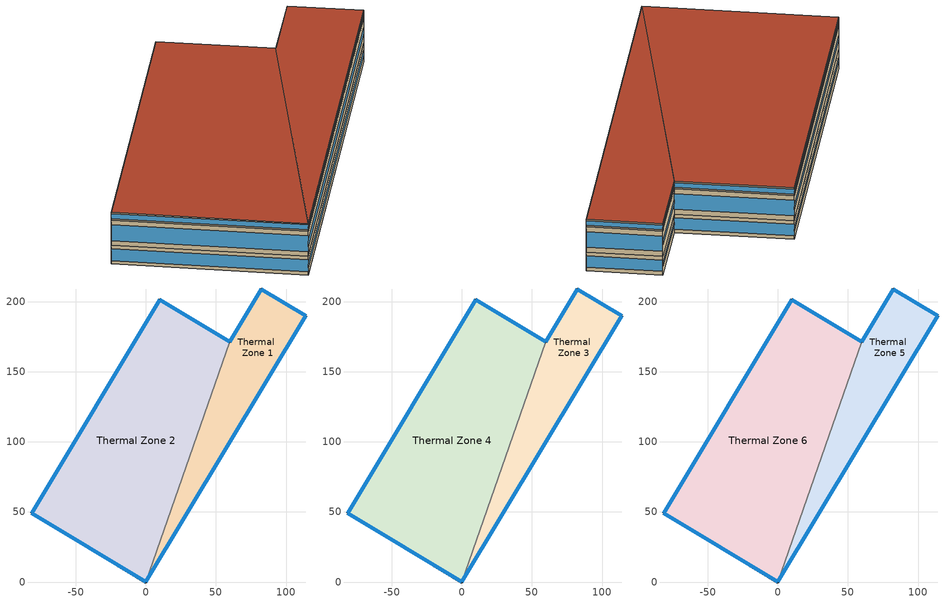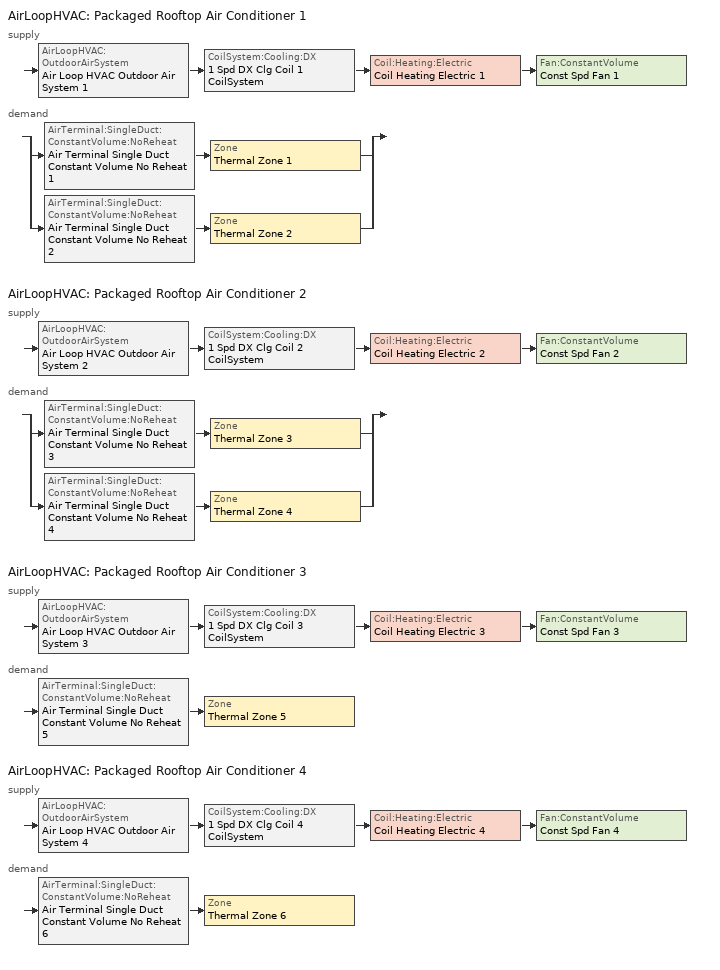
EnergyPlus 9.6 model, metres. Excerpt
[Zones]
Thermal Zone 1
 floor ground (ExtSlabCarpet): 0,0 59.74,171.3 82.41,209.02 114.14,189.96 z0
 wall outside (Ext Wall): 0,0 114.14,189.96 82.41,209.02 59.74,171.3 z0:10.1
 wall to Thermal Zone 2 (Interior Wall): 59.74,171.3 0,0 z0:10.1
 window (Ext Window): 114.13,189.96 82.41,209.02 z1.97:8.13; 82.4,209.01 59.74,171.31 z4.34:5.76; 0.01,0.01 114.13,189.95 z3.89:6.21
Thermal Zone 2
 floor ground (ExtSlabCarpet): 9.99,201.19 59.74,171.3 0,0 -81.48,48.96 z0
 wall outside (Ext Wall): 59.74,171.3 9.99,201.19 -81.48,48.96 0,0 z0:10.1
 window (Ext Window): 59.73,171.3 10,201.19 z1.97:8.13; 9.98,201.18 -81.48,48.97 z4.34:5.76; -81.47,48.95 -0.01,0.01 z1.82:8.28
Thermal Zone 3
 floor to Thermal Zone 1 (Interior Floor): 0,0 59.74,171.3 82.41,209.02 114.14,189.96 z10.1
 wall outside (Ext Wall): 0,0 114.14,189.96 82.41,209.02 59.74,171.3 z10.1:23.79
 wall to Thermal Zone 4 (Interior Wall): 59.74,171.3 0,0 z10.1:23.79
 window (Ext Window): 114.13,189.96 82.41,209.02 z12.77:21.12; 82.4,209.01 59.74,171.31 z15.99:17.9; 0.01,0.01 114.13,189.95 z15.37:18.52
Thermal Zone 4
 floor to Thermal Zone 2 (Interior Floor): 0,0 -81.48,48.96 9.99,201.19 59.74,171.3 z10.1
 wall outside (Ext Wall): 59.74,171.3 9.99,201.19 -81.48,48.96 0,0 z10.1:23.79
 window (Ext Window): 59.73,171.3 10,201.19 z12.77:21.12; 9.98,201.18 -81.48,48.97 z15.99:17.9; -81.47,48.95 -0.01,0.01 z12.56:21.33
Thermal Zone 5
 floor to Thermal Zone 3 (Interior Floor): 0,0 59.74,171.3 82.41,209.02 114.14,189.96 z23.79
 wall outside (Ext Wall): 0,0 114.14,189.96 82.41,209.02 59.74,171.3 z23.79:27.89
 wall to Thermal Zone 6 (Interior Wall): 59.74,171.3 0,0 z23.79:27.89
 window (Ext Window): 114.13,189.96 82.41,209.02 z24.59:27.09; 82.4,209.01 59.74,171.31 z25.55:26.13; 0.01,0.01 114.13,189.95 z25.37:26.31
 roof outside (Ext Roof): 0,0 114.14,189.96 82.41,209.02 59.74,171.3 z27.89
Thermal Zone 6
 floor to Thermal Zone 4 (Interior Floor): 0,0 -81.48,48.96 9.99,201.19 59.74,171.3 z23.79
 wall outside (Ext Wall): 59.74,171.3 9.99,201.19 -81.48,48.96 0,0 z23.79:27.89
 window (Ext Window): 59.73,171.3 10,201.19 z24.59:27.09; 9.98,201.18 -81.48,48.97 z25.55:26.13; -81.47,48.95 -0.01,0.01 z24.53:27.15
 roof outside (Ext Roof): 0,0 59.74,171.3 9.99,201.19 -81.48,48.96 z27.89
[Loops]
AirLoopHVAC 'Packaged Rooftop Air Conditioner 1'
 supply: AirLoopHVAC:OutdoorAirSystem 'Air Loop HVAC Outdoor Air System 1' > CoilSystem:Cooling:DX '1 Spd DX Clg Coil 1 CoilSystem' > Coil:Heating:Electric 'Coil Heating Electric 1' > Fan:ConstantVolume 'Const Spd Fan 1'
 demand: split
  | AirTerminal:SingleDuct:ConstantVolume:NoReheat 'Air Terminal Single Duct Constant Volume No Reheat 1' > Zone 'Thermal Zone 1'
  | AirTerminal:SingleDuct:ConstantVolume:NoReheat 'Air Terminal Single Duct Constant Volume No Reheat 2' > Zone 'Thermal Zone 2'
AirLoopHVAC 'Packaged Rooftop Air Conditioner 2'
 supply: AirLoopHVAC:OutdoorAirSystem 'Air Loop HVAC Outdoor Air System 2' > CoilSystem:Cooling:DX '1 Spd DX Clg Coil 2 CoilSystem' > Coil:Heating:Electric 'Coil Heating Electric 2' > Fan:ConstantVolume 'Const Spd Fan 2'
 demand: split
  | AirTerminal:SingleDuct:ConstantVolume:NoReheat 'Air Terminal Single Duct Constant Volume No Reheat 3' > Zone 'Thermal Zone 3'
  | AirTerminal:SingleDuct:ConstantVolume:NoReheat 'Air Terminal Single Duct Constant Volume No Reheat 4' > Zone 'Thermal Zone 4'
AirLoopHVAC 'Packaged Rooftop Air Conditioner 3'
 supply: AirLoopHVAC:OutdoorAirSystem 'Air Loop HVAC Outdoor Air System 3' > CoilSystem:Cooling:DX '1 Spd DX Clg Coil 3 CoilSystem' > Coil:Heating:Electric 'Coil Heating Electric 3' > Fan:ConstantVolume 'Const Spd Fan 3'
 demand: AirTerminal:SingleDuct:ConstantVolume:NoReheat 'Air Terminal Single Duct Constant Volume No Reheat 5' > Zone 'Thermal Zone 5'
AirLoopHVAC 'Packaged Rooftop Air Conditioner 4'
 supply: AirLoopHVAC:OutdoorAirSystem 'Air Loop HVAC Outdoor Air System 4' > CoilSystem:Cooling:DX '1 Spd DX Clg Coil 4 CoilSystem' > Coil:Heating:Electric 'Coil Heating Electric 4' > Fan:ConstantVolume 'Const Spd Fan 4'
 demand: AirTerminal:SingleDuct:ConstantVolume:NoReheat 'Air Terminal Single Duct Constant Volume No Reheat 6' > Zone 'Thermal Zone 6'
[Building]
Building 1: North Axis {deg}=-0
[Site:Location]
Washington Dc Dulles IntL Ar: Latitude {deg}=38.98; Longitude {deg}=-77.47; Time Zone {hr}=-5; Elevation {m}=82
[SizingPeriod:DesignDay] Day of Month=21; Dry-Bulb Temperature Range Modifier Type=DefaultMultipliers; Barometric Pressure {Pa}=86790; Rain Indicator=No; Snow Indicator=No; Daylight Saving Time Indicator=No; Begin Environment Reset Mode=FullResetAtBeginEnvironment
Name | Month | Day Type | Maximum Dry-Bulb Temperature {C} | Daily Dry-Bulb Temperature Range {deltaC} | Humidity Condition Type | Wetbulb or DewPoint at Maximum Dry-Bulb {C} | Wind Speed {m/s} | Wind Direction {deg} | Solar Model Indicator | ASHRAE Clear Sky Optical Depth for Beam Irradiance (taub) | ASHRAE Clear Sky Optical Depth for Diffuse Irradiance (taud) | Enthalpy at Maximum Dry-Bulb {J/kg} | Sky Clearness
SALT-LAKE-CITY-IAP Ann Clg .4% Condns DB=>MWB | 7 | SummerDesignDay | 36.5 | 14.4 | Wetbulb | 17.1 | 5 | 340 | ASHRAETau | 0.339 | 2.366
SALT-LAKE-CITY-IAP Ann Clg .4% Condns DP=>MDB | 7 | SummerDesignDay | 22.5 | 14.4 | Dewpoint | 15.6 | 5 | 340 | ASHRAETau | 0.339 | 2.366
SALT-LAKE-CITY-IAP Ann Clg .4% Condns Enth=>MDB | 7 | SummerDesignDay | 30.8 | 14.4 | Enthalpy |  | 5 | 340 | ASHRAETau | 0.339 | 2.366 | 59300
SALT-LAKE-CITY-IAP Ann Clg .4% Condns WB=>MDB | 7 | SummerDesignDay | 31.2 | 14.4 | Wetbulb | 19 | 5 | 340 | ASHRAETau | 0.339 | 2.366
SALT-LAKE-CITY-IAP Ann Htg 99.6% Condns DB | 1 | WinterDesignDay | -12.4 | 0 | Wetbulb | -12.4 | 2.6 | 140 | ASHRAEClearSky |  |  |  | 0
SALT-LAKE-CITY-IAP Ann Htg Wind 99.6% Condns WS=>MCDB | 1 | WinterDesignDay | 6.8 | 0 | Wetbulb | 6.8 | 12.4 | 140 | ASHRAEClearSky |  |  |  | 0
SALT-LAKE-CITY-IAP Ann Hum_n 99.6% Condns DP=>MCDB | 1 | WinterDesignDay | -10.7 | 0 | Dewpoint | -16.2 | 2.6 | 140 | ASHRAEClearSky |  |  |  | 0
[Material] Thermal Absorptance=0.9
Name | Roughness | Thickness m | Conductivity W/m-K | Density kg/m3 | Specific Heat J/kg-K | Solar Absorptance | Visible Absorptance
wall concrete | MediumRough | 0.398 | 0.5 | 2243 | 837 | 0.65 | 0.65
roof concrete | MediumRough | 0.401 | 0.5 | 2243 | 837 | 0.65 | 0.65
Wall Insulation [37] | MediumRough | 0.0681 | 0.0432 | 91 | 837 | 0.5 | 0.5
Roof Insulation [25] | MediumRough | 0.263 | 0.049 | 265 | 836.8 | 0.7 | 0.7
F16 Acoustic tile | MediumSmooth | 0.0191 | 0.06 | 368 | 590 | 0.3 | 0.3
M11 100mm lightweight concrete | MediumRough | 0.1016 | 0.53 | 1280 | 840 | 0.5 | 0.5
MAT-CC05 4 HW CONCRETE | Rough | 0.1016 | 1.311 | 2240 | 836.8 | 0.85 | 0.85
G01a 19mm gypsum board | MediumSmooth | 0.019 | 0.16 | 800 | 1090 | 0.4 | 0.4
[Material:AirGap]
Name | Thermal Resistance m2-K/W
F04 Wall air space resistance | 0.15
F05 Ceiling air space resistance | 0.18
[Material:NoMass]
CP02 CARPET PAD: Roughness=Smooth; Thermal Resistance m2-K/W=0.1; Thermal Absorptance=0.9; Solar Absorptance=0.8; Visible Absorptance=0.8
[WindowMaterial:SimpleGlazingSystem]
Window Material Simple Glazing System: U-Factor W/m2-K=1.51; Solar Heat Gain Coefficient=0.25
[Construction]
Ext Roof: roof concrete, Roof Insulation [25]
Ext Wall: wall concrete, Wall Insulation [37]
Ext Window: Window Material Simple Glazing System
ExtSlabCarpet: MAT-CC05 4 HW CONCRETE, CP02 CARPET PAD
Interior Floor: F16 Acoustic tile, F05 Ceiling air space resistance, M11 100mm lightweight concrete
Interior Wall: G01a 19mm gypsum board, F04 Wall air space resistance, G01a 19mm gypsum board
[Zone]
Thermal Zone 1; Thermal Zone 2: 301, 0, 0, 0, , 1, , , , , , Yes
Thermal Zone 3; Thermal Zone 4: 301, 0, 0, 10.1, , 1, , , , , , Yes
Thermal Zone 5; Thermal Zone 6: 301, 0, 0, 23.79, , 1, , , , , , Yes
[Controller:MechanicalVentilation] Availability Schedule=Always On Discrete; Demand Controlled Ventilation=No; System Outdoor Air Method=ZoneSum
Name | Zone or ZoneList Name 1 | Design Specification Outdoor Air Object Name 1 | Zone or ZoneList Name 2 | Design Specification Outdoor Air Object Name 2
Controller Mechanical Ventilation 1 | Thermal Zone 1 | Ventilation 1 | Thermal Zone 2 | Ventilation 2
Controller Mechanical Ventilation 2 | Thermal Zone 3 | Ventilation 3 | Thermal Zone 4 | Ventilation 4
Controller Mechanical Ventilation 3 | Thermal Zone 5 | Ventilation 5
Controller Mechanical Ventilation 4 | Thermal Zone 6 | Ventilation 6
[AirLoopHVAC] Design Supply Air Flow Rate m3/s=AutoSize; Design Return Air Flow Fraction of Supply Air Flow=1
Packaged Rooftop Air Conditioner 1; Packaged Rooftop Air Conditioner 2; Packaged Rooftop Air Conditioner 3; Packaged Rooftop Air Conditioner 4
[Sizing:System] Type of Load to Size On=Sensible; Design Outdoor Air Flow Rate m3/s=Autosize; Central Heating Maximum System Air Flow Ratio=0.3; Preheat Design Temperature C=7; Preheat Design Humidity Ratio kgWater/kgDryAir=0.008; Precool Design Temperature C=12.8; Precool Design Humidity Ratio kgWater/kgDryAir=0.008; Type of Zone Sum to Use=NonCoincident; 100% Outdoor Air in Cooling=Yes; 100% Outdoor Air in Heating=Yes; Central Cooling Design Supply Air Humidity Ratio kgWater/kgDryAir=0.0085; Central Heating Design Supply Air Humidity Ratio kgWater/kgDryAir=0.008; Cooling Supply Air Flow Rate Method=DesignDay; Cooling Supply Air Flow Rate m3/s=0; Cooling Supply Air Flow Rate Per Floor Area m3/s-m2=0.00996765; Cooling Fraction of Autosized Cooling Supply Air Flow Rate=1; Cooling Supply Air Flow Rate Per Unit Cooling Capacity m3/s-W=3.94755e-05; Heating Supply Air Flow Rate Method=DesignDay; Heating Supply Air Flow Rate m3/s=0; Heating Supply Air Flow Rate Per Floor Area m3/s-m2=0.00996765; Heating Fraction of Autosized Heating Supply Air Flow Rate=1; Heating Fraction of Autosized Cooling Supply Air Flow Rate=1; Heating Supply Air Flow Rate Per Unit Heating Capacity m3/s-W=3.15882e-05; System Outdoor Air Method=ZoneSum; Zone Maximum Outdoor Air Fraction dimensionless=1; Cooling Design Capacity Method=CoolingDesignCapacity; Cooling Design Capacity W=Autosize; Cooling Design Capacity Per Floor Area W/m2=234.7; Fraction of Autosized Cooling Design Capacity=1; Heating Design Capacity Method=HeatingDesignCapacity; Heating Design Capacity W=Autosize; Heating Design Capacity Per Floor Area W/m2=157; Fraction of Autosized Heating Design Capacity=1; Central Cooling Capacity Control Method=OnOff; Occupant Diversity=Autosize
Name | Central Cooling Design Supply Air Temperature C | Central Heating Design Supply Air Temperature C
Packaged Rooftop Air Conditioner 1 | 14.3 | 40.7
Packaged Rooftop Air Conditioner 2 | 18.6 | 49
Packaged Rooftop Air Conditioner 3 | 18.7 | 44.7
Packaged Rooftop Air Conditioner 4 | 16.4 | 43.1
[AvailabilityManager:Scheduled] Schedule=Always On Discrete
Packaged Rooftop Air Conditioner 1 Availability Manager; Air Loop HVAC Outdoor Air System 1 Availability Manager; Packaged Rooftop Air Conditioner 2 Availability Manager; Air Loop HVAC Outdoor Air System 2 Availability Manager; Packaged Rooftop Air Conditioner 3 Availability Manager; Air Loop HVAC Outdoor Air System 3 Availability Manager; Packaged Rooftop Air Conditioner 4 Availability Manager; Air Loop HVAC Outdoor Air System 4 Availability Manager
[Controller:OutdoorAir] Minimum Outdoor Air Flow Rate m3/s=0; Maximum Outdoor Air Flow Rate m3/s=Autosize; Economizer Control Action Type=ModulateFlow; Economizer Maximum Limit Dry-Bulb Temperature C=28; Economizer Maximum Limit Enthalpy J/kg=64000; Economizer Minimum Limit Dry-Bulb Temperature C=-100; Lockout Type=NoLockout; Minimum Limit Type=FixedMinimum; High Humidity Control=No; Control High Indoor Humidity Based on Outdoor Humidity Ratio=Yes; Heat Recovery Bypass Control Type=BypassWhenWithinEconomizerLimits
Name | Economizer Control Type | Mechanical Ventilation Controller
Controller Outdoor Air 1 | DifferentialDryBulb | Controller Mechanical Ventilation 1
Controller Outdoor Air 2 | NoEconomizer | Controller Mechanical Ventilation 2
Controller Outdoor Air 3 | DifferentialEnthalpy | Controller Mechanical Ventilation 3
Controller Outdoor Air 4 | DifferentialEnthalpy | Controller Mechanical Ventilation 4
[SetpointManager:MixedAir] Control Variable=Temperature
Name | Setpoint Node or NodeList
Node Air Deck Mixed 1 OS Default SPM | Node Air Deck Mixed 1
Node Air Deck Cooling 1 OS Default SPM | Node Air Deck Cooling 1
Node Air Deck Heating 1 OS Default SPM | Node Air Deck Heating 1
Node Air Deck Mixed 2 OS Default SPM | Node Air Deck Mixed 2
Node Air Deck Cooling 2 OS Default SPM | Node Air Deck Cooling 2
Node Air Deck Heating 2 OS Default SPM | Node Air Deck Heating 2
Node Air Deck Mixed 3 OS Default SPM | Node Air Deck Mixed 3
Node Air Deck Cooling 3 OS Default SPM | Node Air Deck Cooling 3
Node Air Deck Heating 3 OS Default SPM | Node Air Deck Heating 3
Node Air Deck Mixed 4 OS Default SPM | Node Air Deck Mixed 4
Node Air Deck Cooling 4 OS Default SPM | Node Air Deck Cooling 4
Node Air Deck Heating 4 OS Default SPM | Node Air Deck Heating 4
[CoilSystem:Cooling:DX] Availability Schedule=Always On Discrete hvac_library
Name | Cooling Coil
1 Spd DX Clg Coil 1 CoilSystem | 1 Spd DX Clg Coil 1
1 Spd DX Clg Coil 2 CoilSystem | 1 Spd DX Clg Coil 2
1 Spd DX Clg Coil 3 CoilSystem | 1 Spd DX Clg Coil 3
1 Spd DX Clg Coil 4 CoilSystem | 1 Spd DX Clg Coil 4
[Coil:Cooling:DX:SingleSpeed] Availability Schedule=Always On Discrete hvac_library; Gross Rated Sensible Heat Ratio=Autosize; Rated Air Flow Rate m3/s=Autosize; Rated Evaporator Fan Power Per Volume Flow Rate W/(m3/s)=773.3; Total Cooling Capacity Function of Temperature Curve=OS:Curve:Biquadratic 1; Total Cooling Capacity Function of Flow Fraction Curve=OS:Curve:Quadratic 1; Energy Input Ratio Function of Temperature Curve=OS:Curve:Biquadratic 2; Energy Input Ratio Function of Flow Fraction Curve=OS:Curve:Quadratic 2; Part Load Fraction Correlation Curve=OS:Curve:Quadratic 3; Minimum Outdoor Dry-Bulb Temperature for Compressor Operation C=-25; Condenser Type=AirCooled; Evaporative Condenser Effectiveness=0; Evaporative Condenser Air Flow Rate m3/s=Autosize; Evaporative Condenser Pump Rated Power Consumption W=Autosize; Crankcase Heater Capacity W=0; Maximum Outdoor Dry-Bulb Temperature for Crankcase Heater Operation C=0; Basin Heater Capacity W/K=0; Basin Heater Setpoint Temperature C=10
Name | Gross Rated Total Cooling Capacity W | Gross Rated Cooling COP W/W
1 Spd DX Clg Coil 1 | 41378 | 3.8
1 Spd DX Clg Coil 2 | Autosize | 3.96
1 Spd DX Clg Coil 3 | Autosize | 5.47
1 Spd DX Clg Coil 4 | 32141 | 4.89
[Coil:Heating:Electric] Availability Schedule=Always On Discrete hvac_library
Name | Efficiency | Nominal Capacity W
Coil Heating Electric 1 | 0.75 | Autosize
Coil Heating Electric 2 | 0.87 | 36963
Coil Heating Electric 3 | 0.78 | Autosize
Coil Heating Electric 4 | 0.68 | Autosize
[Fan:ConstantVolume] Availability Schedule=Always On Discrete; Motor Efficiency=0.9; Motor In Airstream Fraction=1
Name | Fan Total Efficiency | Pressure Rise Pa | Maximum Flow Rate m3/s
Const Spd Fan 1 | 0.78 | 1770 | Autosize
Const Spd Fan 2 | 0.64 | 1536 | 130.08
Const Spd Fan 3 | 0.88 | 1140 | Autosize
Const Spd Fan 4 | 0.61 | 1160 | 5.26
[SetpointManager:Scheduled] Control Variable=Temperature
Name | Schedule | Setpoint Node or NodeList
Setpoint Manager Scheduled Air Duck 1 | Deck_Temperature 1 | Node Air Deck Supply 1
Setpoint Manager Scheduled Air Duck 2 | Deck_Temperature 2 | Node Air Deck Supply 2
Setpoint Manager Scheduled Air Duck 3 | Deck_Temperature 3 | Node Air Deck Supply 3
Setpoint Manager Scheduled Air Duck 4 | Deck_Temperature 4 | Node Air Deck Supply 4
[ZoneControl:Thermostat] Temperature Difference Between Cutout And Setpoint deltaC=0
Name | Zone or ZoneList | Control Type Schedule | Control 1
Thermal Zone 1 Thermostat | Thermal Zone 1 | Thermal Zone 1 Thermostat Schedule | Thermostat Setpoint Dual Setpoint 1
Thermal Zone 2 Thermostat | Thermal Zone 2 | Thermal Zone 2 Thermostat Schedule | Thermostat Setpoint Dual Setpoint 2
Thermal Zone 3 Thermostat | Thermal Zone 3 | Thermal Zone 3 Thermostat Schedule | Thermostat Setpoint Dual Setpoint 3
Thermal Zone 4 Thermostat | Thermal Zone 4 | Thermal Zone 4 Thermostat Schedule | Thermostat Setpoint Dual Setpoint 4
Thermal Zone 5 Thermostat | Thermal Zone 5 | Thermal Zone 5 Thermostat Schedule | Thermostat Setpoint Dual Setpoint 5
Thermal Zone 6 Thermostat | Thermal Zone 6 | Thermal Zone 6 Thermostat Schedule | Thermostat Setpoint Dual Setpoint 6
[ThermostatSetpoint:DualSetpoint]
Name | Heating Setpoint Temperature Schedule | Cooling Setpoint Temperature Schedule
Thermostat Setpoint Dual Setpoint 1 | HtgSetp 1 | ClgSetp 1
Thermostat Setpoint Dual Setpoint 2 | HtgSetp 2 | ClgSetp 2
Thermostat Setpoint Dual Setpoint 3 | HtgSetp 3 | ClgSetp 3
Thermostat Setpoint Dual Setpoint 4 | HtgSetp 4 | ClgSetp 4
Thermostat Setpoint Dual Setpoint 5 | HtgSetp 5 | ClgSetp 5
Thermostat Setpoint Dual Setpoint 6 | HtgSetp 6 | ClgSetp 6
[AirTerminal:SingleDuct:ConstantVolume:NoReheat] Availability Schedule=Always On Discrete; Maximum Air Flow Rate m3/s=AutoSize
Air Terminal Single Duct Constant Volume No Reheat 1; Air Terminal Single Duct Constant Volume No Reheat 2; Air Terminal Single Duct Constant Volume No Reheat 3; Air Terminal Single Duct Constant Volume No Reheat 4; Air Terminal Single Duct Constant Volume No Reheat 5; Air Terminal Single Duct Constant Volume No Reheat 6
[Zone equipment]
Thermal Zone 1: Air Terminal Single Duct Constant Volume No Reheat 1
Thermal Zone 2: Air Terminal Single Duct Constant Volume No Reheat 2
Thermal Zone 3: Air Terminal Single Duct Constant Volume No Reheat 3
Thermal Zone 4: Air Terminal Single Duct Constant Volume No Reheat 4
Thermal Zone 5: Air Terminal Single Duct Constant Volume No Reheat 5
Thermal Zone 6: Air Terminal Single Duct Constant Volume No Reheat 6
[Sizing:Zone] Zone Cooling Design Supply Air Temperature Input Method=SupplyAirTemperature; Zone Cooling Design Supply Air Temperature Difference deltaC=11.11; Zone Heating Design Supply Air Temperature Input Method=SupplyAirTemperature; Zone Heating Design Supply Air Temperature Difference deltaC=11.11; Zone Cooling Design Supply Air Humidity Ratio kgWater/kgDryAir=0.0085; Zone Heating Design Supply Air Humidity Ratio kgWater/kgDryAir=0.008; Cooling Design Air Flow Method=DesignDay; Cooling Design Air Flow Rate m3/s=0; Cooling Minimum Air Flow per Zone Floor Area m3/s-m2=0.000762; Cooling Minimum Air Flow m3/s=0; Cooling Minimum Air Flow Fraction=0; Heating Design Air Flow Method=DesignDay; Heating Design Air Flow Rate m3/s=0; Heating Maximum Air Flow per Zone Floor Area m3/s-m2=0.002032; Heating Maximum Air Flow m3/s=0.141576; Heating Maximum Air Flow Fraction=0.3; Account for Dedicated Outdoor Air System=No
Name | Zone Cooling Design Supply Air Temperature C | Zone Heating Design Supply Air Temperature C | Design Specification Outdoor Air Object
Thermal Zone 1 | 14.3 | 40.7 | Ventilation 1
Thermal Zone 2 | 14.3 | 40.7 | Ventilation 2
Thermal Zone 3 | 18.6 | 49 | Ventilation 3
Thermal Zone 4 | 18.6 | 49 | Ventilation 4
Thermal Zone 5 | 18.7 | 44.7 | Ventilation 5
Thermal Zone 6 | 16.4 | 43.1 | Ventilation 6
[DesignSpecification:OutdoorAir] Outdoor Air Method=Sum; Outdoor Air Flow per Person m3/s-person=0; Outdoor Air Flow per Zone Floor Area m3/s-m2=0; Outdoor Air Flow per Zone m3/s=0
Name | Outdoor Air Flow Air Changes per Hour 1/hr
Ventilation 1; Ventilation 2 | 3.69
Ventilation 3; Ventilation 4 | 1.18
Ventilation 5 | 1.35
Ventilation 6 | 2.71
[Schedule:Day:Interval]
HtgSetp Summer Design Day 1; HtgSetp Summer Design Day 2; HtgSetp Summer Design Day 3; HtgSetp Summer Design Day 4; HtgSetp Summer Design Day 5; HtgSetp Summer Design Day 6: No, 24:00, 15.6
HtgSetp Winter Design Day 1; HtgSetp Winter Design Day 2; HtgSetp Winter Design Day 3; HtgSetp Winter Design Day 4; HtgSetp Winter Design Day 5; HtgSetp Winter Design Day 6: No, 24:00, 21
ClgSetp Summer Design Day 1; ClgSetp Summer Design Day 2; ClgSetp Summer Design Day 3; ClgSetp Summer Design Day 4; ClgSetp Summer Design Day 5; ClgSetp Summer Design Day 6: No, 06:00, 26.7, 22:00, 24, 24:00, 26.7
ClgSetp Winter Design Day 1; ClgSetp Winter Design Day 2; ClgSetp Winter Design Day 3; ClgSetp Winter Design Day 4; ClgSetp Winter Design Day 5; ClgSetp Winter Design Day 6: No, 24:00, 26.7
ClgSetp Default Schedule 1; ClgSetp Default Schedule 2: Temperature 37, No, 01:00, 28.3, 02:00, 28.3, 03:00, 28.3, 04:00, 28.3, 05:00, 28.3, 06:00, 28.3, 07:00, 28.3, 08:00, 28.3, 09:00, 26.2, 10:00, 26.2, 11:00, 26.2, 12:00, 26.2, 13:00, 26.2, 14:00, 26.2, 15:00, 26.2, 16:00, 26.2, 17:00, 26.2, 18:00, 26.2, 19:00, 28.3, 20:00, 28.3, 21:00, 28.3, 22:00, 28.3, 23:00, 28.3, 24:00, 28.3
HtgSetp Default Schedule 1; HtgSetp Default Schedule 2: Temperature 36, No, 01:00, 22.1, 02:00, 22.1, 03:00, 22.1, 04:00, 22.1, 05:00, 22.1, 06:00, 22.1, 07:00, 22.1, 08:00, 22.1, 09:00, 20.3, 10:00, 20.3, 11:00, 20.3, 12:00, 20.3, 13:00, 20.3, 14:00, 20.3, 15:00, 20.3, 16:00, 20.3, 17:00, 20.3, 18:00, 20.3, 19:00, 22.1, 20:00, 22.1, 21:00, 22.1, 22:00, 22.1, 23:00, 22.1, 24:00, 22.1
ClgSetp Default Schedule 3; ClgSetp Default Schedule 4: Temperature 37, No, 01:00, 28.4, 02:00, 28.4, 03:00, 28.4, 04:00, 28.4, 05:00, 28.4, 06:00, 28.4, 07:00, 28.4, 08:00, 28.4, 09:00, 24.2, 10:00, 24.2, 11:00, 24.2, 12:00, 24.2, 13:00, 24.2, 14:00, 24.2, 15:00, 28.4, 16:00, 28.4, 17:00, 28.4, 18:00, 28.4, 19:00, 28.4, 20:00, 28.4, 21:00, 28.4, 22:00, 28.4, 23:00, 28.4, 24:00, 28.4
HtgSetp Default Schedule 3; HtgSetp Default Schedule 4: Temperature 36, No, 01:00, 23.1, 02:00, 23.1, 03:00, 23.1, 04:00, 23.1, 05:00, 23.1, 06:00, 23.1, 07:00, 23.1, 08:00, 23.1, 09:00, 21.9, 10:00, 21.9, 11:00, 21.9, 12:00, 21.9, 13:00, 21.9, 14:00, 21.9, 15:00, 23.1, 16:00, 23.1, 17:00, 23.1, 18:00, 23.1, 19:00, 23.1, 20:00, 23.1, 21:00, 23.1, 22:00, 23.1, 23:00, 23.1, 24:00, 23.1
ClgSetp Default Schedule 5; ClgSetp Default Schedule 6: Temperature 37, No, 01:00, 28.7, 02:00, 28.7, 03:00, 28.7, 04:00, 28.7, 05:00, 28.7, 06:00, 28.7, 07:00, 25.7, 08:00, 25.7, 09:00, 25.7, 10:00, 25.7, 11:00, 25.7, 12:00, 25.7, 13:00, 25.7, 14:00, 25.7, 15:00, 25.7, 16:00, 25.7, 17:00, 25.7, 18:00, 25.7, 19:00, 25.7, 20:00, 25.7, 21:00, 28.7, 22:00, 28.7, 23:00, 28.7, 24:00, 28.7
HtgSetp Default Schedule 5; HtgSetp Default Schedule 6: Temperature 36, No, 01:00, 22.2, 02:00, 22.2, 03:00, 22.2, 04:00, 22.2, 05:00, 22.2, 06:00, 22.2, 07:00, 19, 08:00, 19, 09:00, 19, 10:00, 19, 11:00, 19, 12:00, 19, 13:00, 19, 14:00, 19, 15:00, 19, 16:00, 19, 17:00, 19, 18:00, 19, 19:00, 19, 20:00, 19, 21:00, 22.2, 22:00, 22.2, 23:00, 22.2, 24:00, 22.2
Deck_Temperature_Default 1; Deck_Temperature_Summer_Design_Day 1; Deck_Temperature_Winter_Design_Day 1: No, 24:00, 14.3
Deck_Temperature_Default 2; Deck_Temperature_Summer_Design_Day 2; Deck_Temperature_Winter_Design_Day 2: No, 24:00, 18.6
Deck_Temperature_Default 3; Deck_Temperature_Summer_Design_Day 3; Deck_Temperature_Winter_Design_Day 3: No, 24:00, 18.7
Deck_Temperature_Default 4; Deck_Temperature_Summer_Design_Day 4; Deck_Temperature_Winter_Design_Day 4: No, 24:00, 16.4
[Schedule:Week:Daily]
HtgSetp 1 Week Rule - Jan1-Dec31: HtgSetp Default Schedule 1, HtgSetp Default Schedule 1, HtgSetp Default Schedule 1, HtgSetp Default Schedule 1, HtgSetp Default Schedule 1, HtgSetp Default Schedule 1, HtgSetp Default Schedule 1, HtgSetp Default Schedule 1, HtgSetp Summer Design Day 1, HtgSetp Winter Design Day 1, HtgSetp Default Schedule 1, HtgSetp Default Schedule 1
ClgSetp 1 Week Rule - Jan1-Dec31: ClgSetp Default Schedule 1, ClgSetp Default Schedule 1, ClgSetp Default Schedule 1, ClgSetp Default Schedule 1, ClgSetp Default Schedule 1, ClgSetp Default Schedule 1, ClgSetp Default Schedule 1, ClgSetp Default Schedule 1, ClgSetp Summer Design Day 1, ClgSetp Winter Design Day 1, ClgSetp Default Schedule 1, ClgSetp Default Schedule 1
HtgSetp 2 Week Rule - Jan1-Dec31: HtgSetp Default Schedule 2, HtgSetp Default Schedule 2, HtgSetp Default Schedule 2, HtgSetp Default Schedule 2, HtgSetp Default Schedule 2, HtgSetp Default Schedule 2, HtgSetp Default Schedule 2, HtgSetp Default Schedule 2, HtgSetp Summer Design Day 2, HtgSetp Winter Design Day 2, HtgSetp Default Schedule 2, HtgSetp Default Schedule 2
ClgSetp 2 Week Rule - Jan1-Dec31: ClgSetp Default Schedule 2, ClgSetp Default Schedule 2, ClgSetp Default Schedule 2, ClgSetp Default Schedule 2, ClgSetp Default Schedule 2, ClgSetp Default Schedule 2, ClgSetp Default Schedule 2, ClgSetp Default Schedule 2, ClgSetp Summer Design Day 2, ClgSetp Winter Design Day 2, ClgSetp Default Schedule 2, ClgSetp Default Schedule 2
HtgSetp 3 Week Rule - Jan1-Dec31: HtgSetp Default Schedule 3, HtgSetp Default Schedule 3, HtgSetp Default Schedule 3, HtgSetp Default Schedule 3, HtgSetp Default Schedule 3, HtgSetp Default Schedule 3, HtgSetp Default Schedule 3, HtgSetp Default Schedule 3, HtgSetp Summer Design Day 3, HtgSetp Winter Design Day 3, HtgSetp Default Schedule 3, HtgSetp Default Schedule 3
ClgSetp 3 Week Rule - Jan1-Dec31: ClgSetp Default Schedule 3, ClgSetp Default Schedule 3, ClgSetp Default Schedule 3, ClgSetp Default Schedule 3, ClgSetp Default Schedule 3, ClgSetp Default Schedule 3, ClgSetp Default Schedule 3, ClgSetp Default Schedule 3, ClgSetp Summer Design Day 3, ClgSetp Winter Design Day 3, ClgSetp Default Schedule 3, ClgSetp Default Schedule 3
HtgSetp 4 Week Rule - Jan1-Dec31: HtgSetp Default Schedule 4, HtgSetp Default Schedule 4, HtgSetp Default Schedule 4, HtgSetp Default Schedule 4, HtgSetp Default Schedule 4, HtgSetp Default Schedule 4, HtgSetp Default Schedule 4, HtgSetp Default Schedule 4, HtgSetp Summer Design Day 4, HtgSetp Winter Design Day 4, HtgSetp Default Schedule 4, HtgSetp Default Schedule 4
ClgSetp 4 Week Rule - Jan1-Dec31: ClgSetp Default Schedule 4, ClgSetp Default Schedule 4, ClgSetp Default Schedule 4, ClgSetp Default Schedule 4, ClgSetp Default Schedule 4, ClgSetp Default Schedule 4, ClgSetp Default Schedule 4, ClgSetp Default Schedule 4, ClgSetp Summer Design Day 4, ClgSetp Winter Design Day 4, ClgSetp Default Schedule 4, ClgSetp Default Schedule 4
HtgSetp 5 Week Rule - Jan1-Dec31: HtgSetp Default Schedule 5, HtgSetp Default Schedule 5, HtgSetp Default Schedule 5, HtgSetp Default Schedule 5, HtgSetp Default Schedule 5, HtgSetp Default Schedule 5, HtgSetp Default Schedule 5, HtgSetp Default Schedule 5, HtgSetp Summer Design Day 5, HtgSetp Winter Design Day 5, HtgSetp Default Schedule 5, HtgSetp Default Schedule 5
ClgSetp 5 Week Rule - Jan1-Dec31: ClgSetp Default Schedule 5, ClgSetp Default Schedule 5, ClgSetp Default Schedule 5, ClgSetp Default Schedule 5, ClgSetp Default Schedule 5, ClgSetp Default Schedule 5, ClgSetp Default Schedule 5, ClgSetp Default Schedule 5, ClgSetp Summer Design Day 5, ClgSetp Winter Design Day 5, ClgSetp Default Schedule 5, ClgSetp Default Schedule 5
HtgSetp 6 Week Rule - Jan1-Dec31: HtgSetp Default Schedule 6, HtgSetp Default Schedule 6, HtgSetp Default Schedule 6, HtgSetp Default Schedule 6, HtgSetp Default Schedule 6, HtgSetp Default Schedule 6, HtgSetp Default Schedule 6, HtgSetp Default Schedule 6, HtgSetp Summer Design Day 6, HtgSetp Winter Design Day 6, HtgSetp Default Schedule 6, HtgSetp Default Schedule 6
ClgSetp 6 Week Rule - Jan1-Dec31: ClgSetp Default Schedule 6, ClgSetp Default Schedule 6, ClgSetp Default Schedule 6, ClgSetp Default Schedule 6, ClgSetp Default Schedule 6, ClgSetp Default Schedule 6, ClgSetp Default Schedule 6, ClgSetp Default Schedule 6, ClgSetp Summer Design Day 6, ClgSetp Winter Design Day 6, ClgSetp Default Schedule 6, ClgSetp Default Schedule 6
Deck_Temperature 1 Week Rule - Jan1-Dec31: Deck_Temperature_Default 1, Deck_Temperature_Default 1, Deck_Temperature_Default 1, Deck_Temperature_Default 1, Deck_Temperature_Default 1, Deck_Temperature_Default 1, Deck_Temperature_Default 1, Deck_Temperature_Default 1, Deck_Temperature_Summer_Design_Day 1, Deck_Temperature_Winter_Design_Day 1, Deck_Temperature_Default 1, Deck_Temperature_Default 1
Deck_Temperature 2 Week Rule - Jan1-Dec31: Deck_Temperature_Default 2, Deck_Temperature_Default 2, Deck_Temperature_Default 2, Deck_Temperature_Default 2, Deck_Temperature_Default 2, Deck_Temperature_Default 2, Deck_Temperature_Default 2, Deck_Temperature_Default 2, Deck_Temperature_Summer_Design_Day 2, Deck_Temperature_Winter_Design_Day 2, Deck_Temperature_Default 2, Deck_Temperature_Default 2
Deck_Temperature 3 Week Rule - Jan1-Dec31: Deck_Temperature_Default 3, Deck_Temperature_Default 3, Deck_Temperature_Default 3, Deck_Temperature_Default 3, Deck_Temperature_Default 3, Deck_Temperature_Default 3, Deck_Temperature_Default 3, Deck_Temperature_Default 3, Deck_Temperature_Summer_Design_Day 3, Deck_Temperature_Winter_Design_Day 3, Deck_Temperature_Default 3, Deck_Temperature_Default 3
Deck_Temperature 4 Week Rule - Jan1-Dec31: Deck_Temperature_Default 4, Deck_Temperature_Default 4, Deck_Temperature_Default 4, Deck_Temperature_Default 4, Deck_Temperature_Default 4, Deck_Temperature_Default 4, Deck_Temperature_Default 4, Deck_Temperature_Default 4, Deck_Temperature_Summer_Design_Day 4, Deck_Temperature_Winter_Design_Day 4, Deck_Temperature_Default 4, Deck_Temperature_Default 4
[Schedule:Year]
HtgSetp 1: HtgSetp 1 Week Rule - Jan1-Dec31, 1, 1, 12, 31
ClgSetp 1: ClgSetp 1 Week Rule - Jan1-Dec31, 1, 1, 12, 31
HtgSetp 2: HtgSetp 2 Week Rule - Jan1-Dec31, 1, 1, 12, 31
ClgSetp 2: ClgSetp 2 Week Rule - Jan1-Dec31, 1, 1, 12, 31
HtgSetp 3: HtgSetp 3 Week Rule - Jan1-Dec31, 1, 1, 12, 31
ClgSetp 3: ClgSetp 3 Week Rule - Jan1-Dec31, 1, 1, 12, 31
HtgSetp 4: HtgSetp 4 Week Rule - Jan1-Dec31, 1, 1, 12, 31
ClgSetp 4: ClgSetp 4 Week Rule - Jan1-Dec31, 1, 1, 12, 31
HtgSetp 5: HtgSetp 5 Week Rule - Jan1-Dec31, 1, 1, 12, 31
ClgSetp 5: ClgSetp 5 Week Rule - Jan1-Dec31, 1, 1, 12, 31
HtgSetp 6: HtgSetp 6 Week Rule - Jan1-Dec31, 1, 1, 12, 31
ClgSetp 6: ClgSetp 6 Week Rule - Jan1-Dec31, 1, 1, 12, 31
Deck_Temperature 1: Deck_Temperature 1 Week Rule - Jan1-Dec31, 1, 1, 12, 31
Deck_Temperature 2: Deck_Temperature 2 Week Rule - Jan1-Dec31, 1, 1, 12, 31
Deck_Temperature 3: Deck_Temperature 3 Week Rule - Jan1-Dec31, 1, 1, 12, 31
Deck_Temperature 4: Deck_Temperature 4 Week Rule - Jan1-Dec31, 1, 1, 12, 31
[Schedule:Compact]
Thermal Zone 1 Thermostat Schedule; Thermal Zone 2 Thermostat Schedule; Thermal Zone 3 Thermostat Schedule; Thermal Zone 4 Thermostat Schedule; Thermal Zone 5 Thermostat Schedule; Thermal Zone 6 Thermostat Schedule: Through: 12/31, For: AllDays, Until: 24:00, 4
[Curve:Biquadratic] Minimum Value of x=17; Maximum Value of x=22; Minimum Value of y=13; Maximum Value of y=46
Name | Coefficient1 Constant | Coefficient2 x | Coefficient3 x**2 | Coefficient4 y | Coefficient5 y**2 | Coefficient6 x*y
OS:Curve:Biquadratic 1 | 0.42415 | 0.04426 | -0.00042 | 0.00333 | -8e-05 | -0.00021
OS:Curve:Biquadratic 2 | 1.23649 | -0.02431 | 0.00057 | -0.01434 | 0.00063 | -0.00038
[Curve:Quadratic]
Name | Coefficient1 Constant | Coefficient2 x | Coefficient3 x**2 | Minimum Value of x | Maximum Value of x
OS:Curve:Quadratic 1 | 0.77136 | 0.34053 | -0.11088 | 0.75918 | 1.13877
OS:Curve:Quadratic 2 | 1.2055 | -0.32953 | 0.12308 | 0.75918 | 1.13877
OS:Curve:Quadratic 3 | 0.771 | 0.229 | 0 | 0 | 1
[Schedule:Constant]
Always On Discrete; Always On Discrete hvac_library: 1
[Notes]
wall material
